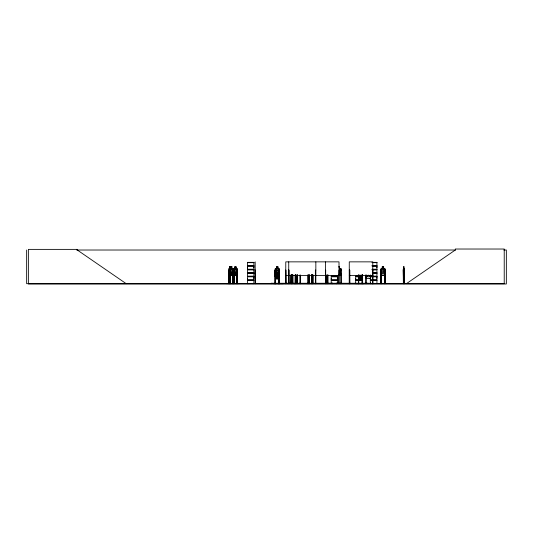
<?xml version="1.0" encoding="UTF-8"?>
<svg xmlns="http://www.w3.org/2000/svg" width="533" height="533" viewBox="0 0 533 533"><rect width="100%" height="100%" fill="white"/><g stroke="black" fill="none" stroke-linecap="round" stroke-linejoin="round"><path stroke-width="0.8" d="M247.512 279.918L247.512 276.794L253.868 276.794L253.861 279.918L247.512 279.918L247.519 278.359M247.512 269.232L247.512 266.114L253.868 266.114L253.861 269.232L247.512 269.232L247.519 267.673M253.861 278.359L253.861 276.794M253.861 267.673L253.861 266.114M331.233 279.918L331.233 276.794L337.589 276.794L337.582 279.918L331.233 279.918L331.24 278.359M337.582 278.359L337.582 276.794M361.934 279.918L355.684 279.918L355.691 278.359M376.924 278.359L376.924 276.794L370.575 276.794M376.924 267.673L376.924 266.114L372.167 266.114M252.722 283.683L257.812 283.409L247.492 283.683M257.812 283.429L247.519 283.469M291.191 283.683L291.324 275.015M400.849 283.436L406.979 283.436M230.383 275.235L230.376 268.499M230.436 275.235L230.629 273.576M253.868 273.036L247.445 272.943L253.868 272.876M331.22 283.683L331.233 280.545L337.589 280.545L337.589 283.556L331.206 283.569M355.671 283.683L364.079 283.656M226.365 283.649L239.09 283.649M284.429 283.436L298.8 283.429L294.236 283.656M403.388 275.235L403.394 268.499M325.39 283.623L325.656 270.111L325.676 283.689M232.641 275.235L233.041 273.569M233.081 273.576L232.681 275.235L229.063 275.235L228.89 273.576L229.117 275.235M306.841 283.649L314.463 283.416M275.634 270.544L275.155 272.21L275.661 270.544L278.926 270.544L279.352 276.694L278.879 277.287L275.648 277.287L275.155 276.7L275.121 269.092L275.561 268.499L276.54 268.499M278.812 275.181L275.588 275.181L275.121 273.576L275.581 275.235L278.846 275.235L279.279 273.569M278.846 275.235L279.325 273.576M228.89 283.689L228.89 269.092L229.503 268.499M229.057 283.196L229.057 283.689L229.123 268.499M292.837 283.656L292.87 283.196M293.01 283.649L292.997 274.901M403.608 268.552L403.381 283.689M341.233 273.569L340.674 275.181L338.368 275.181M341.287 273.576L340.714 275.235L338.362 275.235M370.215 278.439L370.775 276.82M370.635 277.387L370.255 278.493L366.331 278.493L365.871 275.334M276.361 283.656L273.529 283.656M382.274 283.649L379.436 283.416L386.572 283.649M382.281 283.436L379.436 283.436M356.963 283.409L364.052 283.649M347.936 283.649L350.527 283.416M291.478 283.649L291.538 274.901M288.593 283.649L288.553 270.111L289.133 270.111L289.186 283.689M307.674 283.649L307.721 283.196M327.442 283.649L327.489 283.196M366.904 276.094L367.424 276.247L368.036 275.161M359.835 275.341C358.163 277.267 360.481 277.007 360.421 275.148L361.574 276.68L360.981 275.348M277.886 278.906L277.886 277.233L278.579 276.674L278.579 273.556L277.886 272.216L277.886 269.112L276.587 269.112L275.894 276.674L276.594 277.233M277.886 266.88L276.56 266.88L276.587 268.552L275.894 269.112L276.567 276.667L277.3 275.148L278.439 276.68L277.573 274.768C279.525 272.756 277.726 271.73 277.273 274.402C276.787 271.743 275.068 272.749 277 274.762L276.121 276.68L277.886 276.674L278.579 269.112L277.886 268.552L277.853 266.88M234.147 268.499L233.74 269.092L233.727 283.689M234.167 268.552L233.814 269.118L234.167 275.181M339.561 273.569L340.394 272.23L340.394 269.112L339.561 268.552L339.614 266.826L338.502 266.826M369.935 275.481L369.103 276.82L367.543 276.82L366.704 275.481M275.155 269.092L275.594 268.499M278.859 277.233L279.352 276.694M230.196 269.112L230.782 268.552M234.986 268.552L234.4 269.112L234.4 272.23L234.986 273.569L236.079 273.569L236.659 272.23L236.659 269.112L236.079 268.552M406.373 283.689L455.302 250.017L455.302 249.024L504.225 249.024L504.225 283.689L26.65 283.689L26.65 250.017M292.43 283.656L292.504 274.901M291.284 283.656L291.118 283.196M247.479 283.569L247.519 280.545L253.868 280.545L253.868 283.556M76.672 250.017L455.555 250.017M503.852 250.017L506.35 250.017L506.35 283.976L28.369 283.976L28.369 249.377L77.298 249.377L77.298 250.017L126.221 283.689M247.505 262.349L253.868 262.349M372.161 262.349L376.938 262.349M372.161 262.476L376.938 262.469L376.924 265.487L372.167 265.487M247.519 262.662L253.861 262.662M372.167 262.662L376.924 262.662M247.465 265.701L253.908 265.701M372.141 265.701L376.978 265.701M247.465 265.894L253.908 265.894M372.141 265.894L376.978 265.894M230.702 266.826L231.915 266.826M234.906 268.499L234.906 266.826L236.112 266.826L236.079 275.235M382.261 266.826L383.68 266.826L383.633 268.552L384.293 269.112L384.293 272.23L383.6 273.569L382.308 273.569L381.615 272.23L381.615 269.112L382.308 268.552L382.294 266.826L382.261 268.499L381.315 268.499L380.875 269.092L380.982 283.689M229.47 266.88L230.049 266.88M230.742 266.88L231.875 266.88M234.946 266.88L236.079 266.88M382.308 266.88L383.633 266.88L383.6 268.552M403.608 266.88L404.014 266.88M229.956 267.16L229.616 267.16L229.956 267.719M403.674 267.16L403.674 267.719M229.91 268.499L230.782 268.499M231.875 268.499L232.668 268.499M234.107 268.499L234.986 268.499M236.079 268.499L236.872 268.499L237.285 269.085L237.272 283.689L237.178 283.196M339.614 268.499L340.7 268.499L341.287 269.085L341.353 283.656M383.647 268.499L384.573 268.499M403.974 268.499L404.394 269.112L404.454 283.689M229.077 268.552L232.654 268.552M234.127 268.552L236.859 268.552L237.205 269.112M275.588 268.552L278.812 268.552M339.561 268.552L340.674 268.552L341.233 269.112M381.335 268.552L384.553 268.552M403.341 268.552L404.267 268.552L404.34 269.112L404.28 283.689L404.254 283.196L404.607 283.689M230.576 269.085L230.589 283.689M232.615 268.552L233.081 269.085L233.101 283.689M237.245 269.085L236.845 275.235L234.1 275.235L233.74 273.576M384.526 268.552L385.059 269.085L385.112 283.689M403.221 269.092L403.368 283.689M230.782 269.112L231.875 269.112M234.986 269.112L236.079 269.112M372.167 269.232L376.931 269.232L376.931 266.114M247.465 269.451L253.908 269.451M372.141 269.451L376.978 269.451M247.465 269.645L253.908 269.645M372.141 269.645L376.978 269.645M372.167 269.865L376.931 269.865L376.931 272.869L372.927 272.876M229.037 270.111L228.804 283.689M230.556 270.111L230.383 283.689L230.349 283.196M233.068 270.111L232.615 270.111L232.615 283.689L232.581 283.196L233.108 283.196M237.272 270.111L236.819 270.111L236.905 283.689L236.945 270.111M255.174 270.111L255.38 283.689L255.354 270.111M278.766 270.111L279.245 270.111M285.688 270.111L286.001 283.689M315.842 270.111L315.383 270.111L315.396 283.689M339.008 270.111L338.748 283.689M341.233 270.111L340.774 270.111L340.827 283.689M349.268 270.111L349.755 270.111L349.795 283.689M380.882 270.111L381.361 270.111L381.308 283.689M385.112 270.111L384.633 270.111L384.693 283.689M403.268 270.111L403.554 283.689M404.287 270.111L404.527 283.689M230.782 272.23L231.875 272.23M234.986 272.23L236.079 272.23M276.587 272.23L277.886 272.216M372.933 272.789L376.924 272.789M372.927 273.036L376.938 273.036M372.927 273.143L376.938 273.149L376.924 276.167L370.575 276.167M247.519 273.342L253.861 273.342M372.933 273.342L376.924 273.342M230.782 273.569L231.875 273.569L232.461 272.23L232.461 269.112L231.875 268.552M276.587 273.569L277.886 273.556M380.908 273.576L381.335 275.235M385.033 273.576L384.553 275.235L381.302 275.235M404.354 273.576L404.221 275.235L403.334 275.235M229.077 275.181L232.654 275.181M234.127 275.181L236.859 275.181M381.335 275.181L384.553 275.181M403.341 275.181L404.267 275.181M285.775 275.441L339.008 275.441M349.268 275.441L372.794 275.441M331.233 276.167L337.589 276.167M355.684 276.167L358.043 276.167M247.465 276.387L253.908 276.387M331.193 276.387L337.636 276.387M355.644 276.387L358.029 276.387M370.528 276.387L376.978 276.387M247.465 276.58L253.908 276.58M331.193 276.58L337.636 276.58M355.644 276.58L358.029 276.58M370.528 276.58L376.978 276.58M275.155 276.7L275.694 277.233M358.343 276.7L358.842 277.287M358.043 276.794L355.684 276.794L355.684 279.918M358.809 277.287L362.1 277.287L362.547 276.694L362.467 275.188M276.547 277.287L276.547 278.959L277.966 278.959L277.92 277.233M370.575 279.918L376.931 279.918L376.931 276.794M247.465 280.131L253.908 280.131M331.193 280.131L337.636 280.131M355.644 280.131L361.974 280.131M370.528 280.131L376.978 280.131M247.465 280.325L253.908 280.325M331.193 280.325L337.636 280.325M355.644 280.325L361.974 280.325M370.528 280.325L376.978 280.325M361.934 280.545L355.684 280.545L355.684 283.556M370.575 280.545L376.931 280.545L376.931 283.556L370.568 283.563M229.077 283.196L228.684 283.689M229.39 283.196L229.93 283.196M230.196 283.196L230.596 283.196M233.594 283.196L234.127 283.196M237.312 283.196L236.772 283.196L236.785 283.689M255.407 283.196L255.12 283.689M372.927 283.196L372.354 283.196L372.354 283.689M380.835 283.196L381.408 283.196L381.408 283.689M385.159 283.196L384.586 283.196L384.593 283.689M403.581 283.196L403.254 283.689M328.055 283.336L332.019 283.336M340.72 283.336L336.756 283.336L336.756 283.689M366.298 283.336L370.262 283.336M371.654 283.656L374.233 283.656M298.8 283.429L294.176 283.689M331.24 283.469L337.582 283.469M355.691 283.469L364.046 283.436M370.582 283.469L376.924 283.469M276.387 283.623L273.562 283.623L280.711 283.656M277.866 283.649L280.684 283.623L277.886 283.656M315.956 283.649L315.896 283.196M327.162 283.649L327.129 283.196M339.061 283.649L339.008 261.856L285.775 261.856L285.755 283.689M312.858 283.649L312.931 275.015M297.374 283.656L297.341 275.015M297.207 283.649L297.247 275.015M278.779 268.552L279.279 269.112M384.54 268.499L385.059 269.085M232.628 268.499L233.081 269.085M368.623 275.161L369.249 276.247L369.735 276.094M230.016 266.826L230.049 273.569L229.523 273.569L229.243 272.23L229.503 266.826M230.369 268.552L230.556 269.112M365.818 276.827L366.331 278.493M278.859 270.604L279.279 272.216M403.421 272.23L403.961 273.569L404.027 266.826L403.594 266.826L403.661 268.552M232.988 283.683L233.001 269.112M355.631 283.623L355.578 283.27M385.033 269.085L384.939 283.689M384.733 270.111L384.806 283.689M381.262 270.111L381.188 283.689M380.908 269.092L380.895 283.689M372.853 283.689L372.88 270.111L372.394 270.111L372.44 283.689M372.734 283.689L372.794 261.856L349.268 261.856L349.282 283.689M372.72 283.196L372.72 283.689M372.547 283.196L372.56 283.689M370.828 283.196L370.828 283.689M370.721 283.689L370.721 283.196L370.262 283.196L370.262 283.689M370.315 274.901L370.315 283.689M368.47 283.689L368.47 283.27L271.057 283.27L271.057 283.689M367.83 283.27L367.83 283.689M366.298 283.196L366.298 283.689M366.244 274.901L366.191 283.689M365.785 274.901L365.731 283.689M362.627 274.901L362.627 283.689M362.527 274.901L362.527 283.689M362.473 283.196L362.453 283.689M362.313 283.196L362.3 283.689M362.24 274.901L362.2 283.689M362.147 274.901L362.1 283.689M361.8 275.115L361.8 276.674L361.101 277.233L361.147 278.959L359.715 278.959L359.715 277.287M361.507 283.27L361.507 283.689M361.101 275.115L361.101 276.674L359.795 276.674L359.795 275.115M359.748 278.959L359.795 277.233L359.095 276.674L359.095 275.115M358.882 283.196L358.882 283.689M358.742 274.901L358.782 283.689M358.682 283.196L358.669 283.689M358.522 283.196L358.522 283.689M358.449 276.5L358.409 283.689M358.356 274.901L358.383 283.689M350.201 283.27L350.201 283.689M349.661 270.111L349.708 283.689M349.601 283.196L349.588 283.689M349.428 283.196L349.501 283.689M349.355 270.111L349.355 283.689M341.18 283.196L341.18 283.689M340.72 283.196L340.72 283.689M339.561 269.112L339.561 272.23M339.314 283.27L339.314 283.689M339.281 267.16L339.281 267.719M336.703 283.196L336.649 283.689M336.296 283.196L336.296 283.689M336.19 283.196L336.19 283.689M332.585 283.196L332.585 283.689M332.479 283.196L332.479 283.689M332.126 283.196L332.126 283.689M332.072 283.196L332.019 283.689M328.002 274.901L328.055 283.689M327.948 283.196L327.948 283.689M327.542 274.901L327.595 283.689M327.075 275.015L327.075 283.689M326.669 283.196L326.669 283.689M326.616 275.015L326.562 283.689M325.63 283.196L325.583 283.689M325.423 261.856L325.45 283.689M315.842 261.856L315.842 283.689M315.436 283.196L315.436 283.689M312.824 275.015L312.811 283.689M312.764 274.901L312.764 283.689M312.558 275.015L312.558 283.689L312.451 275.015M312.411 283.196L312.351 283.689M312.298 274.901L312.251 283.689M311.998 274.901L312.005 283.689M311.985 283.196L311.885 283.689M311.852 274.901L311.772 283.689M311.718 274.901L311.692 283.689M311.578 274.901L311.545 283.689M309.287 274.901L309.32 283.689M309.147 274.901L309.173 283.689M309.013 274.901L309.073 283.689M308.98 283.196L308.88 283.689L308.867 274.901M308.234 274.901L308.287 283.689M308.181 283.196L308.181 283.689M307.774 274.901L307.827 283.689M300.592 283.27L300.592 283.689M300.372 275.015L300.425 283.689M300.319 283.196L300.319 283.689M299.912 275.015L299.892 283.689L299.859 283.196M297.561 283.196L297.561 283.689L297.454 275.015M297.121 274.901L297.167 283.689M297.048 283.196L297.061 283.689M296.821 283.196L296.828 283.689M296.694 274.901L296.714 283.689M296.648 283.196L296.648 283.689M296.062 283.27L296.062 283.689M295.682 274.901L295.682 283.689L295.575 274.901M295.515 283.196L295.502 283.689M295.369 283.196L295.362 283.689M295.309 274.901L295.269 283.689M295.202 274.901L295.162 283.689M293.043 283.196L293.043 283.689M292.57 274.901L292.637 283.689M292.017 274.901L292.057 283.689M291.911 274.901L291.957 283.689M291.837 283.196L291.851 283.689M291.704 283.196L291.718 283.689M291.644 274.901L291.644 283.689M291.431 275.015L291.364 283.689M291.058 275.015L291.018 283.689L290.958 275.015M289.079 283.196L289.086 283.689M288.786 283.196L288.786 283.689M288.733 261.856L288.739 283.689M288.56 270.111L288.639 283.689M287.88 283.27L287.88 283.689M285.888 270.111L285.855 283.689M285.661 283.196L285.661 283.689M283.176 283.689L281.084 283.689M279.232 283.689L279.325 269.085L278.799 268.499L277.9 268.499L277.933 266.826L276.514 266.826L276.56 268.552M279.145 270.111L279.145 283.689M279.085 283.196L279.026 283.689M278.939 283.196L278.919 283.689M278.866 270.111L278.826 283.689M278.766 276.5L278.719 283.689M276.62 277.233L276.574 278.959M275.521 283.689L275.481 270.111L274.995 270.111L274.955 283.689M275.381 270.111L275.381 271.703M275.381 276.5L275.428 283.689M275.235 272.216L275.235 276.674M275.308 283.196L275.321 283.689M275.155 283.196L275.168 283.689M275.095 270.111L275.095 283.689M272.05 283.27L272.05 283.689M271.35 283.27L271.35 283.689M255.18 261.856L255.174 283.689M237.145 270.111L237.145 283.689M234.946 266.826L234.986 275.235M234.127 283.689L234.087 270.111L233.641 270.111L233.641 283.689M233.96 270.111L234 283.689M233.907 283.196L233.82 283.689M232.888 283.196L232.888 283.689M232.741 270.111L232.708 283.689M231.875 266.826L231.875 275.235M230.742 266.826L230.782 275.235M230.236 274.102L230.216 283.689M230.049 268.552L230.069 266.826L229.45 266.826L229.47 268.552M229.883 274.901L229.923 283.689M229.756 274.901L229.796 283.689M229.703 283.196L229.683 283.689M229.563 274.901L229.563 283.689M229.437 274.901L229.456 283.689M253.868 262.469L247.505 262.476L247.519 265.487L253.868 265.487L253.868 262.476M231.682 267.16L230.976 267.16L230.976 267.719L231.682 267.719L231.682 267.16M235.879 267.16L235.18 267.16L235.18 267.719L235.879 267.719L235.879 267.16M277.653 267.16L276.82 267.16L276.82 267.719L277.653 267.719L277.653 267.16M383.367 267.16L382.534 267.16L382.534 267.719L383.367 267.719L383.367 267.16M230.049 269.112L229.523 269.112L229.523 272.23L230.049 272.23L230.049 269.112M383.6 269.112L382.308 269.112L382.308 272.23L383.6 272.23L383.6 269.112M403.961 269.112L403.608 269.112L403.608 272.23L403.961 272.23L403.961 269.112M253.868 269.865L247.512 269.865L247.512 272.869L253.861 272.789L253.868 269.865M253.868 273.163L247.505 273.149L247.519 276.167L253.868 276.167L253.868 273.163M277.653 278.066L276.82 278.066L276.82 278.626L277.653 278.626L277.653 278.066M360.868 278.066L360.028 278.066L360.028 278.626L360.868 278.626L360.868 278.066M354.971 283.689L354.971 283.27L354.931 283.689"/></g></svg>
